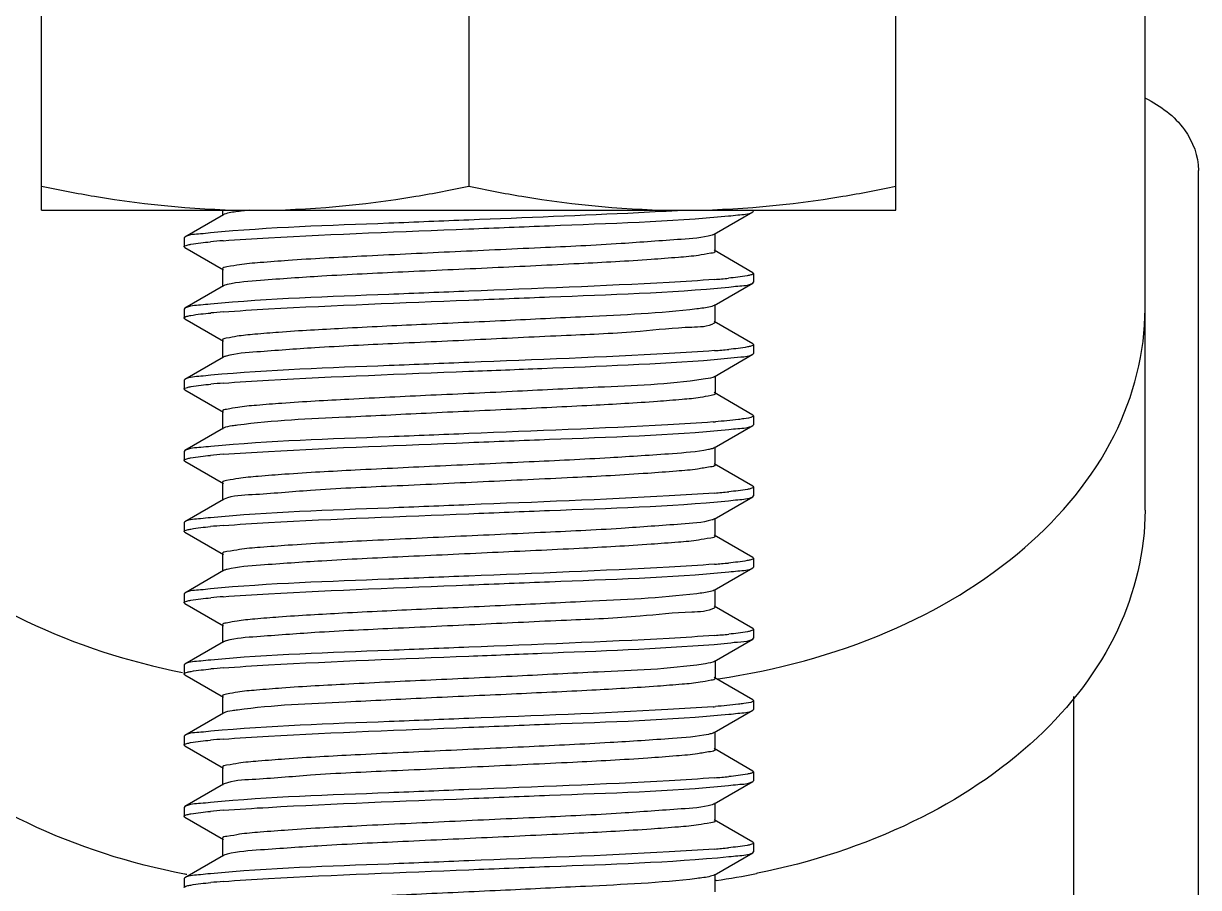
# Model space of a CAD drawing. Extents: x 27938 to 1507990, y 110129 to 923079.
# Drawn here: x 643830.1 to 644123.8, y 368834.8 to 369050.8 of the extents above; entities that cross this region are included whole.
import ezdxf

# ---------------------------------------------------------------- set-up
doc = ezdxf.new("R2010")
doc.units = 0
doc.header["$LTSCALE"] = 1000
doc.header["$MEASUREMENT"] = 0

msp = doc.modelspace()

# ---------------------------------------------------------------- linework, layer by layer
at = {"linetype": 'Continuous'}
for p, q in [((643834.63, 369004.08), (643834.63, 369537.93)), ((644048.17, 369004.08), (644048.17, 369537.93)), ((643941.4, 369531.92), (643941.4, 369010.09)), ((644110.45, 368979.45), (644110.45, 369322.38)), ((644123.8, 366000.39), (644123.8, 369014.05)), ((643834.63, 369004.08), (644048.17, 369004.08)), ((643879.85, 369004.08), (643879.85, 369002.75)), ((644002.75, 368998.07), (644012.41, 369003.67)), ((644012.41, 369003.67), (644012.58, 369003.86)), ((643880.05, 369002.97), (643870.39, 368997.38)), ((643880.27, 369003.08), (643880.05, 369002.97)), ((644002.95, 368993.85), (644002.95, 368998.3)), ((643870.39, 368997.38), (643870.22, 368997.19)), ((643870.22, 368997.19), (643870.22, 368994.96)), ((643870.39, 368994.77), (643870.22, 368994.96)), ((643870.39, 368994.77), (643880.05, 368989.18)), ((644012.41, 368988.48), (644002.75, 368994.08)), ((643879.85, 368989.4), (643879.85, 368984.95)), ((644002.75, 368980.28), (644012.41, 368985.87)), ((644012.41, 368988.48), (644012.58, 368988.29)), ((644012.41, 368985.87), (644012.58, 368986.07)), ((644012.58, 368988.29), (644012.58, 368986.07)), ((643880.05, 368985.18), (643870.39, 368979.59)), ((644002.75, 368980.28), (644002.48, 368980.16)), ((644002.95, 368976.06), (644002.95, 368980.5)), ((643870.39, 368979.59), (643870.22, 368979.39)), ((643870.22, 368979.39), (643870.22, 368977.17)), ((643870.39, 368976.97), (643870.22, 368977.17)), ((644110.45, 368929.12), (644110.45, 368979.45)), ((643870.39, 368976.97), (643880.05, 368971.38)), ((644012.41, 368970.69), (644002.75, 368976.28)), ((643879.85, 368971.61), (643879.85, 368967.16)), ((644012.41, 368970.69), (644012.58, 368970.49)), ((644012.41, 368968.08), (644012.58, 368968.27)), ((644012.58, 368970.49), (644012.58, 368968.27)), ((643880.05, 368967.38), (643870.39, 368961.79)), ((644002.75, 368962.48), (644012.41, 368968.08)), ((644002.95, 368962.71), (644002.95, 368958.26)), ((643870.39, 368961.79), (643870.22, 368961.6)), ((643870.22, 368961.6), (643870.22, 368959.37)), ((643870.39, 368959.18), (643870.22, 368959.37)), ((643870.39, 368959.18), (643880.05, 368953.59)), ((644012.41, 368952.89), (644002.75, 368958.49)), ((643879.85, 368953.81), (643879.85, 368949.36)), ((644012.41, 368952.89), (644012.58, 368952.7)), ((644012.58, 368952.7), (644012.58, 368950.48)), ((643880.05, 368949.59), (643870.39, 368944)), ((644002.75, 368944.69), (644012.41, 368950.28)), ((644012.41, 368950.28), (644012.58, 368950.48)), ((644002.95, 368940.47), (644002.95, 368944.91)), ((643870.39, 368944), (643870.22, 368943.8)), ((643870.22, 368943.8), (643870.22, 368941.58)), ((643870.39, 368941.38), (643870.22, 368941.58)), ((643870.39, 368941.38), (643880.05, 368935.79)), ((644012.41, 368935.1), (644002.75, 368940.69)), ((643879.85, 368936.02), (643879.85, 368931.57)), ((644012.41, 368935.1), (644012.58, 368934.9)), ((644012.58, 368934.9), (644012.58, 368932.68)), ((643880.05, 368931.79), (643870.39, 368926.2)), ((643880.27, 368931.9), (643880.05, 368931.79)), ((644002.75, 368926.89), (644012.41, 368932.49)), ((644012.41, 368932.49), (644012.58, 368932.68)), ((644002.95, 368922.67), (644002.95, 368927.12)), ((643870.39, 368926.2), (643870.22, 368926.01)), ((643870.22, 368926.01), (643870.22, 368923.78)), ((643870.39, 368923.59), (643870.22, 368923.78)), ((643870.39, 368923.59), (643880.05, 368918)), ((644012.41, 368917.3), (644002.75, 368922.9)), ((643879.85, 368918.22), (643879.85, 368913.77)), ((644012.41, 368917.3), (644012.58, 368917.11)), ((644012.58, 368917.11), (644012.58, 368914.89)), ((643880.05, 368914), (643870.39, 368908.41)), ((644002.75, 368909.1), (644012.41, 368914.69)), ((644012.41, 368914.69), (644012.58, 368914.89)), ((643870.39, 368908.41), (643870.22, 368908.21)), ((643870.22, 368908.21), (643870.22, 368905.99)), ((644002.75, 368909.1), (644002.48, 368908.98)), ((644002.95, 368904.88), (644002.95, 368909.32)), ((643870.39, 368905.79), (643870.22, 368905.99)), ((643870.39, 368905.79), (643880.05, 368900.2)), ((644012.41, 368899.51), (644002.75, 368905.1)), ((643879.85, 368900.43), (643879.85, 368895.98)), ((644012.41, 368899.51), (644012.58, 368899.31)), ((644012.58, 368899.31), (644012.58, 368897.09)), ((643880.05, 368896.2), (643870.39, 368890.61)), ((644002.75, 368891.3), (644012.41, 368896.9)), ((644012.41, 368896.9), (644012.58, 368897.09)), ((643870.39, 368890.61), (643870.22, 368890.42)), ((643870.22, 368890.42), (643870.22, 368888.19)), ((644002.95, 368891.53), (644002.95, 368887.08)), ((643870.39, 368888), (643870.22, 368888.19)), ((643870.39, 368888), (643880.05, 368882.41)), ((644012.41, 368881.71), (644002.75, 368887.31)), ((644003.52, 368886.96), (644003.75, 368886.99)), ((643879.85, 368882.63), (643879.85, 368878.18)), ((644012.41, 368881.71), (644012.58, 368881.52)), ((644012.58, 368881.52), (644012.58, 368879.3)), ((644092.66, 366583.55), (644092.66, 368882.52)), ((643880.05, 368878.41), (643870.39, 368872.82)), ((644002.75, 368873.51), (644012.41, 368879.1)), ((644012.41, 368879.1), (644012.58, 368879.3)), ((643870.39, 368872.82), (643870.22, 368872.62)), ((643870.22, 368872.62), (643870.22, 368870.4)), ((644002.95, 368869.29), (644002.95, 368873.73)), ((643870.39, 368870.2), (643870.22, 368870.4)), ((643870.39, 368870.2), (643880.05, 368864.61)), ((644012.41, 368863.92), (644002.75, 368869.51)), ((643879.85, 368864.84), (643879.85, 368860.39)), ((644012.41, 368863.92), (644012.58, 368863.72)), ((644012.58, 368863.72), (644012.58, 368861.5)), ((643880.05, 368860.61), (643870.39, 368855.02)), ((643880.27, 368860.72), (643880.05, 368860.61)), ((644002.75, 368855.71), (644012.41, 368861.31)), ((644012.41, 368861.31), (644012.58, 368861.5)), ((643870.39, 368855.02), (643870.22, 368854.83)), ((643870.22, 368854.83), (643870.22, 368852.6)), ((644002.95, 368851.49), (644002.95, 368855.94)), ((643870.39, 368852.41), (643870.22, 368852.6)), ((643870.39, 368852.41), (643880.05, 368846.82)), ((644012.41, 368846.12), (644002.75, 368851.72)), ((643879.85, 368847.04), (643879.85, 368842.59)), ((644012.41, 368846.12), (644012.58, 368845.93)), ((644012.58, 368845.93), (644012.58, 368843.71)), ((643880.05, 368842.82), (643870.39, 368837.23)), ((644002.75, 368837.92), (644012.41, 368843.51)), ((644012.41, 368843.51), (644012.58, 368843.71)), ((643870.39, 368837.23), (643870.22, 368837.03)), ((643870.22, 368837.03), (643870.22, 368834.81)), ((643870.49, 368838.11), (643870.36, 368838.13)), ((643870.72, 368838.06), (643870.49, 368838.11)), ((643870.92, 368838.03), (643870.72, 368838.06)), ((644002.75, 368837.92), (644002.48, 368837.8)), ((644002.95, 368833.7), (644002.95, 368838.14)), ((644003.24, 368836.59), (644003.01, 368836.55)), ((644013.54, 368838.35), (644013.34, 368838.31))]:
    msp.add_line(p, q, dxfattribs=at)
for centre, radius, start, end in [((643898.89, 368882.08), 122.63, 95.7768, 96.3311), ((643895.56, 368796.43), 200.64, 94.4561, 95.3622), ((643987.91, 369178.79), 192.58, 274.4467, 275.4882), ((643895.74, 368776.57), 202.71, 94.457, 95.331), ((643988.02, 369159.76), 191.34, 274.444, 275.509), ((643882.52, 368961.09), 6.79, 105.0931, 106.1411), ((643895.83, 368757.63), 203.86, 94.4581, 95.3147), ((643981.46, 369222.53), 272.18, 274.4234, 274.5497), ((643895.59, 368742.71), 200.98, 94.457, 95.3557), ((643988, 369124.41), 191.58, 274.4414, 275.5078), ((643895.56, 368725.25), 200.64, 94.4561, 95.3622), ((643987.91, 369107.61), 192.58, 274.4467, 275.4882), ((643895.74, 368705.39), 202.71, 94.457, 95.331), ((643988.02, 369088.58), 191.34, 274.444, 275.509), ((643882.52, 368889.91), 6.79, 105.0931, 106.1411), ((643895.83, 368686.45), 203.86, 94.4581, 95.3147), ((643981.46, 369151.35), 272.18, 274.4234, 274.5497), ((643895.59, 368671.53), 200.98, 94.457, 95.3557), ((643988, 369053.23), 191.58, 274.4414, 275.5078), ((643895.56, 368654.07), 200.64, 94.4561, 95.3622), ((643987.91, 369036.43), 192.58, 274.4467, 275.4882), ((643895.74, 368634.21), 202.71, 94.457, 95.331), ((643977.84, 369015.8), 181.01, 278.0661, 281.3111)]:
    msp.add_arc(centre, radius, start, end, dxfattribs=at)
for points, knots in [([(644110.54, 369032.08), (644114.28, 369030.22), (644120.82, 369025.46), (644123.8, 369017.63), (644123.8, 369014.05)], [0, 0, 0, 0, 0.538137, 1, 1, 1, 1]), ([(643834.63, 369010.09), (643839.03, 369009.17), (643856.63, 369005.8), (643874.59, 369004.08), (643888.02, 369004.08)], [0, 0, 0, 0, 0.250789, 1, 1, 1, 1]), ([(643888.02, 369004.08), (643901.44, 369004.08), (643919.4, 369005.8), (643937, 369009.17), (643941.4, 369010.09)], [0, 0, 0, 0, 0.749211, 1, 1, 1, 1]), ([(643941.4, 369010.09), (643945.8, 369009.17), (643963.4, 369005.8), (643981.36, 369004.08), (643994.79, 369004.08)], [0, 0, 0, 0, 0.250789, 1, 1, 1, 1]), ([(643994.79, 369004.08), (644008.21, 369004.08), (644026.17, 369005.8), (644043.77, 369009.17), (644048.17, 369010.09)], [0, 0, 0, 0, 0.749211, 1, 1, 1, 1]), ([(643885.37, 369003.96), (643884.77, 369003.89), (643883.06, 369003.66), (643881.31, 369003.49), (643880.27, 369003.08)], [0, 0, 0, 0, 0.350941, 1, 1, 1, 1]), ([(643994.93, 369004.05), (643991.23, 369003.82), (643973.39, 369002.88), (643955.54, 369002.2), (643941.4, 369001.64)], [0, 0, 0, 0, 0.207728, 1, 1, 1, 1]), ([(644006.33, 369002.66), (644007.11, 369002.74), (644009.11, 369003.03), (644011.31, 369003.02), (644012.41, 369003.67)], [0, 0, 0, 0, 0.378132, 1, 1, 1, 1]), ([(643941.4, 369001.64), (643934.75, 369001.37), (643913.22, 369000.45), (643891.66, 368999.82), (643876.83, 368998.42)], [0, 0, 0, 0, 0.308852, 1, 1, 1, 1]), ([(643941.4, 368999.41), (643948.12, 368999.68), (643969.77, 369000.61), (643991.46, 369001.22), (644006.33, 369002.66)], [0, 0, 0, 0, 0.310323, 1, 1, 1, 1]), ([(643876.83, 368998.42), (643876.01, 368998.34), (643873.88, 368998.04), (643871.56, 368998.06), (643870.39, 368997.38)], [0, 0, 0, 0, 0.37931, 1, 1, 1, 1]), ([(644002.2, 368997.86), (643999.72, 368997.12), (643992.05, 368996.67), (643977.8, 368995.53), (643958.46, 368994.65), (643936.8, 368993.64), (643915.82, 368992.65), (643899.91, 368991.82), (643889.94, 368991.04), (643884.51, 368990.62), (643881.95, 368990.04), (643879.86, 368989.8), (643879.85, 368989.4)], [0, 0, 0, 0, 0.063162, 0.185571, 0.350627, 0.535705, 0.715395, 0.865028, 0.921933, 0.964141, 0.990304, 1, 1, 1, 1]), ([(643879.97, 368996.46), (643883.75, 368996.76), (643904.21, 368998), (643924.7, 368998.75), (643941.4, 368999.41)], [0, 0, 0, 0, 0.18453, 1, 1, 1, 1]), ([(644002.75, 368998.07), (644002.68, 368998.03), (644002.5, 368997.95), (644002.31, 368997.89), (644002.2, 368997.86)], [0, 0, 0, 0, 0.429478, 1, 1, 1, 1]), ([(643870.22, 368994.96), (643870.22, 368995.06), (643870.55, 368995.27), (643870.82, 368995.33), (643871.03, 368995.39)], [0, 0, 0, 0, 0.315061, 1, 1, 1, 1]), ([(643871.03, 368995.39), (643871.33, 368995.47), (643873.25, 368995.85), (643875.19, 368996.04), (643876.81, 368996.19)], [0, 0, 0, 0, 0.163145, 1, 1, 1, 1]), ([(644002.95, 368993.85), (644002.95, 368993.46), (644000.91, 368993.22), (643998.41, 368992.65), (643993.1, 368992.23), (643983.35, 368991.46), (643967.76, 368990.64), (643947.1, 368989.66), (643925.63, 368988.67), (643906.27, 368987.76), (643891.67, 368986.71), (643883.73, 368986.15), (643881.01, 368985.5)], [0, 0, 0, 0, 0.00951, 0.035123, 0.076469, 0.132247, 0.279239, 0.456494, 0.640275, 0.805971, 0.931424, 1, 1, 1, 1]), ([(644002.84, 368986.79), (643999.07, 368986.49), (643978.6, 368985.25), (643958.11, 368984.51), (643941.4, 368983.84)], [0, 0, 0, 0, 0.184455, 1, 1, 1, 1]), ([(644011.9, 368987.9), (644011.61, 368987.81), (644009.77, 368987.43), (644007.9, 368987.25), (644006.33, 368987.09)], [0, 0, 0, 0, 0.159397, 1, 1, 1, 1]), ([(644006.39, 368984.88), (644007.15, 368984.95), (644009.14, 368985.23), (644011.32, 368985.23), (644012.41, 368985.87)], [0, 0, 0, 0, 0.377931, 1, 1, 1, 1]), ([(644012.58, 368988.29), (644012.58, 368988.2), (644012.31, 368988.01), (644012.07, 368987.95), (644011.9, 368987.9)], [0, 0, 0, 0, 0.322005, 1, 1, 1, 1]), ([(643941.4, 368983.84), (643934.75, 368983.58), (643913.21, 368982.66), (643891.64, 368982.02), (643876.81, 368980.62)], [0, 0, 0, 0, 0.308927, 1, 1, 1, 1]), ([(643881.01, 368985.5), (643880.81, 368985.46), (643880.49, 368985.37), (643880.17, 368985.25), (643880.05, 368985.18)], [0, 0, 0, 0, 0.59312, 1, 1, 1, 1]), ([(643941.4, 368981.62), (643948.13, 368981.88), (643969.8, 368982.81), (643991.5, 368983.42), (644006.39, 368984.88)], [0, 0, 0, 0, 0.310595, 1, 1, 1, 1]), ([(643876.81, 368980.62), (643875.99, 368980.54), (643873.87, 368980.24), (643871.56, 368980.26), (643870.39, 368979.59)], [0, 0, 0, 0, 0.379296, 1, 1, 1, 1]), ([(643879.98, 368978.67), (643883.76, 368978.97), (643904.22, 368980.2), (643924.7, 368980.95), (643941.4, 368981.62)], [0, 0, 0, 0, 0.184554, 1, 1, 1, 1]), ([(644002.48, 368980.16), (644002.28, 368980.08), (644000.93, 368979.72), (643999.54, 368979.55), (643998.38, 368979.41)], [0, 0, 0, 0, 0.158312, 1, 1, 1, 1]), ([(643772.35, 368979.45), (643772.35, 368969.15), (643777.64, 368947.41), (643799.17, 368920), (643831.06, 368899.3), (643856.4, 368891.23), (643869.86, 368888.56)], [0, 0, 0, 0, 0.215425, 0.450209, 0.712909, 1, 1, 1, 1]), ([(643870.22, 368977.17), (643870.22, 368977.26), (643870.52, 368977.46), (643870.77, 368977.52), (643870.96, 368977.58)], [0, 0, 0, 0, 0.317967, 1, 1, 1, 1]), ([(643870.96, 368977.58), (643871.26, 368977.66), (643873.23, 368978.06), (643875.23, 368978.25), (643876.9, 368978.4)], [0, 0, 0, 0, 0.159617, 1, 1, 1, 1]), ([(643998.38, 368979.41), (643989.17, 368978.29), (643973.2, 368977.61), (643950.26, 368976.44), (643929.99, 368975.54), (643911.12, 368974.62), (643897.12, 368973.84), (643888.48, 368973.13), (643883.84, 368972.71), (643881.62, 368972.22), (643879.85, 368971.95), (643879.85, 368971.61)], [0, 0, 0, 0, 0.234088, 0.402448, 0.579889, 0.745639, 0.880314, 0.930897, 0.968237, 0.991317, 1, 1, 1, 1]), ([(644003.75, 368886.99), (644018.24, 368889.09), (644045.69, 368896.44), (644080.61, 368917.11), (644104.5, 368945.52), (644110.45, 368968.58), (644110.45, 368979.45)], [0, 0, 0, 0, 0.287799, 0.551701, 0.78635, 1, 1, 1, 1]), ([(644002.76, 368975.84), (644001.12, 368974.86), (643994.53, 368974.91), (643982.52, 368973.42), (643964.76, 368972.76), (643944.17, 368971.71), (643923.18, 368970.76), (643904.52, 368969.88), (643890.69, 368968.81), (643883.24, 368968.31), (643880.76, 368967.64)], [0, 0, 0, 0, 0.046973, 0.152409, 0.303029, 0.479455, 0.658932, 0.818305, 0.937036, 1, 1, 1, 1]), ([(644002.95, 368976.06), (644002.95, 368976.02), (644002.9, 368975.92), (644002.81, 368975.87), (644002.76, 368975.84)], [0, 0, 0, 0, 0.402304, 1, 1, 1, 1]), ([(644002.84, 368969), (643999.07, 368968.7), (643978.6, 368967.46), (643958.11, 368966.71), (643941.4, 368966.05)], [0, 0, 0, 0, 0.184436, 1, 1, 1, 1]), ([(644011.94, 368970.11), (644011.66, 368970.03), (644009.82, 368969.64), (644007.96, 368969.46), (644006.39, 368969.3)], [0, 0, 0, 0, 0.157623, 1, 1, 1, 1]), ([(644012.58, 368970.49), (644012.58, 368970.41), (644012.33, 368970.23), (644012.1, 368970.16), (644011.94, 368970.11)], [0, 0, 0, 0, 0.324871, 1, 1, 1, 1]), ([(643941.4, 368966.05), (643934.76, 368965.78), (643913.26, 368964.87), (643891.72, 368964.23), (643876.9, 368962.83)], [0, 0, 0, 0, 0.308576, 1, 1, 1, 1]), ([(643880.64, 368967.61), (643880.52, 368967.58), (643880.32, 368967.51), (643880.13, 368967.43), (643880.05, 368967.38)], [0, 0, 0, 0, 0.572041, 1, 1, 1, 1]), ([(643941.4, 368963.82), (643947.49, 368964.06), (643967.95, 368964.91), (643988.42, 368965.64), (644002.75, 368966.76)], [0, 0, 0, 0, 0.297863, 1, 1, 1, 1]), ([(644002.75, 368966.76), (644004.97, 368966.94), (644008.12, 368967.38), (644011.52, 368967.56), (644012.41, 368968.08)], [0, 0, 0, 0, 0.683734, 1, 1, 1, 1]), ([(643876.9, 368962.83), (643876.07, 368962.76), (643873.92, 368962.45), (643871.57, 368962.48), (643870.39, 368961.79)], [0, 0, 0, 0, 0.37952, 1, 1, 1, 1]), ([(643879.99, 368960.87), (643883.76, 368961.17), (643904.22, 368962.41), (643924.7, 368963.16), (643941.4, 368963.82)], [0, 0, 0, 0, 0.184575, 1, 1, 1, 1]), ([(644002.75, 368962.48), (644002.63, 368962.41), (644001.74, 368962.08), (644000.8, 368961.95), (644000.01, 368961.83)], [0, 0, 0, 0, 0.147905, 1, 1, 1, 1]), ([(643870.22, 368959.37), (643870.22, 368959.47), (643870.56, 368959.68), (643870.83, 368959.75), (643871.05, 368959.8)], [0, 0, 0, 0, 0.313847, 1, 1, 1, 1]), ([(643871.05, 368959.8), (643871.36, 368959.89), (643873.31, 368960.27), (643875.29, 368960.46), (643876.95, 368960.61)], [0, 0, 0, 0, 0.163234, 1, 1, 1, 1]), ([(644000.01, 368961.83), (643991.32, 368960.52), (643975.76, 368960), (643953.06, 368958.76), (643932.27, 368957.86), (643912.67, 368956.9), (643898.04, 368956.11), (643888.96, 368955.37), (643884.05, 368954.96), (643881.73, 368954.43), (643879.85, 368954.17), (643879.85, 368953.81)], [0, 0, 0, 0, 0.218787, 0.386207, 0.566108, 0.736243, 0.875583, 0.928118, 0.966979, 0.991, 1, 1, 1, 1]), ([(644002.95, 368958.26), (644002.95, 368957.91), (644001.13, 368957.65), (643998.86, 368957.13), (643994.08, 368956.72), (643985.22, 368956), (643970.91, 368955.21), (643951.67, 368954.27), (643931.14, 368953.37), (643908.3, 368952.17), (643892.53, 368951.56), (643883.56, 368950.35)], [0, 0, 0, 0, 0.00884, 0.032379, 0.070466, 0.122006, 0.258971, 0.426878, 0.605536, 0.773444, 1, 1, 1, 1]), ([(644002.45, 368951.17), (643998.68, 368950.88), (643978.34, 368949.66), (643957.97, 368948.91), (643941.4, 368948.25)], [0, 0, 0, 0, 0.18595, 1, 1, 1, 1]), ([(644010.16, 368951.96), (644009.71, 368951.89), (644007.35, 368951.57), (644004.97, 368951.37), (644003.05, 368951.22)], [0, 0, 0, 0, 0.190828, 1, 1, 1, 1]), ([(644012.58, 368952.7), (644012.58, 368952.62), (644011.76, 368952.03), (644010.93, 368952.08), (644010.16, 368951.96)], [0, 0, 0, 0, 0.093121, 1, 1, 1, 1]), ([(643941.4, 368948.25), (643934.77, 368947.99), (643913.29, 368947.07), (643891.76, 368946.43), (643876.95, 368945.04)], [0, 0, 0, 0, 0.308379, 1, 1, 1, 1]), ([(643883.56, 368950.35), (643883.14, 368950.29), (643881.96, 368950.1), (643880.71, 368949.97), (643880.05, 368949.59)], [0, 0, 0, 0, 0.360643, 1, 1, 1, 1]), ([(643941.4, 368946.03), (643948.13, 368946.29), (643969.8, 368947.22), (643991.5, 368947.83), (644006.38, 368949.28)], [0, 0, 0, 0, 0.310578, 1, 1, 1, 1]), ([(644006.38, 368949.28), (644007.15, 368949.36), (644009.14, 368949.64), (644011.31, 368949.64), (644012.41, 368950.28)], [0, 0, 0, 0, 0.377935, 1, 1, 1, 1]), ([(643876.95, 368945.04), (643876.11, 368944.97), (643873.95, 368944.66), (643871.58, 368944.69), (643870.39, 368944)], [0, 0, 0, 0, 0.379704, 1, 1, 1, 1]), ([(643879.97, 368943.08), (643883.75, 368943.37), (643904.21, 368944.61), (643924.7, 368945.36), (643941.4, 368946.03)], [0, 0, 0, 0, 0.184524, 1, 1, 1, 1]), ([(643870.22, 368941.58), (643870.22, 368941.67), (643870.51, 368941.86), (643870.76, 368941.93), (643870.94, 368941.98)], [0, 0, 0, 0, 0.318631, 1, 1, 1, 1]), ([(643870.94, 368941.98), (643871.24, 368942.07), (643873.19, 368942.46), (643875.17, 368942.65), (643876.83, 368942.81)], [0, 0, 0, 0, 0.159226, 1, 1, 1, 1]), ([(644001.29, 368944.26), (643998.34, 368943.67), (643990.11, 368943.05), (643975.18, 368942.05), (643955.81, 368941.13), (643934.56, 368940.16), (643914.25, 368939.19), (643898.97, 368938.38), (643889.45, 368937.62), (643884.28, 368937.2), (643881.84, 368936.65), (643879.85, 368936.4), (643879.85, 368936.02)], [0, 0, 0, 0, 0.074051, 0.202548, 0.368862, 0.551322, 0.726125, 0.870472, 0.925123, 0.96561, 0.990669, 1, 1, 1, 1]), ([(644002.75, 368944.69), (644002.58, 368944.59), (644002.09, 368944.43), (644001.6, 368944.32), (644001.29, 368944.26)], [0, 0, 0, 0, 0.388593, 1, 1, 1, 1]), ([(644002.95, 368940.47), (644002.95, 368940.06), (644000.79, 368939.83), (643998.17, 368939.23), (643992.6, 368938.81), (643982.39, 368938.01), (643966.15, 368937.17), (643944.82, 368936.18), (643922.97, 368935.13), (643903.64, 368934.32), (643889.85, 368933.01), (643882.45, 368932.76), (643880.27, 368931.9)], [0, 0, 0, 0, 0.009911, 0.036684, 0.079861, 0.138026, 0.290611, 0.473012, 0.659513, 0.823824, 0.942824, 1, 1, 1, 1]), ([(644002.83, 368933.41), (643999.06, 368933.11), (643978.6, 368931.87), (643958.11, 368931.12), (643941.4, 368930.46)], [0, 0, 0, 0, 0.184477, 1, 1, 1, 1]), ([(644011.91, 368934.52), (644011.62, 368934.43), (644009.8, 368934.05), (644007.94, 368933.87), (644006.38, 368933.71)], [0, 0, 0, 0, 0.159145, 1, 1, 1, 1]), ([(644012.58, 368934.9), (644012.58, 368934.82), (644012.31, 368934.63), (644012.08, 368934.57), (644011.91, 368934.52)], [0, 0, 0, 0, 0.322656, 1, 1, 1, 1]), ([(643941.4, 368930.46), (643934.75, 368930.19), (643913.22, 368929.27), (643891.66, 368928.64), (643876.83, 368927.24)], [0, 0, 0, 0, 0.308852, 1, 1, 1, 1]), ([(643941.4, 368928.23), (643948.12, 368928.5), (643969.77, 368929.43), (643991.46, 368930.04), (644006.33, 368931.48)], [0, 0, 0, 0, 0.310323, 1, 1, 1, 1]), ([(644006.33, 368931.48), (644007.11, 368931.56), (644009.11, 368931.85), (644011.31, 368931.84), (644012.41, 368932.49)], [0, 0, 0, 0, 0.378132, 1, 1, 1, 1]), ([(643870.36, 368838.13), (643856.84, 368840.77), (643831.39, 368848.81), (643799.33, 368869.51), (643777.68, 368896.97), (643772.35, 368918.79), (643772.35, 368929.12)], [0, 0, 0, 0, 0.287138, 0.549903, 0.784677, 1, 1, 1, 1]), ([(643876.83, 368927.24), (643876.01, 368927.16), (643873.88, 368926.86), (643871.56, 368926.88), (643870.39, 368926.2)], [0, 0, 0, 0, 0.37931, 1, 1, 1, 1]), ([(643879.97, 368925.28), (643883.75, 368925.58), (643904.21, 368926.82), (643924.7, 368927.57), (643941.4, 368928.23)], [0, 0, 0, 0, 0.18453, 1, 1, 1, 1]), ([(644110.45, 368929.12), (644110.45, 368918.86), (644105.2, 368897.2), (644083.82, 368869.86), (644052.12, 368849.17), (644026.93, 368841.05), (644013.54, 368838.35)], [0, 0, 0, 0, 0.215545, 0.450344, 0.712967, 1, 1, 1, 1]), ([(643870.22, 368923.78), (643870.22, 368923.88), (643870.55, 368924.09), (643870.82, 368924.15), (643871.03, 368924.21)], [0, 0, 0, 0, 0.315061, 1, 1, 1, 1]), ([(643871.03, 368924.21), (643871.33, 368924.29), (643873.25, 368924.67), (643875.19, 368924.86), (643876.81, 368925.01)], [0, 0, 0, 0, 0.163145, 1, 1, 1, 1]), ([(644002.2, 368926.68), (643999.72, 368925.94), (643992.05, 368925.49), (643977.8, 368924.35), (643958.46, 368923.47), (643936.8, 368922.46), (643915.82, 368921.47), (643899.91, 368920.64), (643889.94, 368919.86), (643884.51, 368919.44), (643881.95, 368918.86), (643879.86, 368918.62), (643879.85, 368918.22)], [0, 0, 0, 0, 0.063162, 0.185571, 0.350627, 0.535705, 0.715395, 0.865028, 0.921933, 0.964141, 0.990304, 1, 1, 1, 1]), ([(644002.75, 368926.89), (644002.68, 368926.85), (644002.5, 368926.77), (644002.31, 368926.71), (644002.2, 368926.68)], [0, 0, 0, 0, 0.429478, 1, 1, 1, 1]), ([(644002.95, 368922.67), (644002.95, 368922.28), (644000.91, 368922.04), (643998.41, 368921.47), (643993.1, 368921.05), (643983.35, 368920.28), (643967.76, 368919.46), (643947.1, 368918.48), (643925.63, 368917.49), (643906.27, 368916.58), (643891.67, 368915.53), (643883.73, 368914.97), (643881.01, 368914.32)], [0, 0, 0, 0, 0.00951, 0.035123, 0.076469, 0.132247, 0.279239, 0.456494, 0.640275, 0.805971, 0.931424, 1, 1, 1, 1]), ([(644002.84, 368915.61), (643999.07, 368915.31), (643978.6, 368914.08), (643958.11, 368913.33), (643941.4, 368912.66)], [0, 0, 0, 0, 0.184455, 1, 1, 1, 1]), ([(644011.9, 368916.72), (644011.61, 368916.63), (644009.77, 368916.25), (644007.9, 368916.07), (644006.33, 368915.91)], [0, 0, 0, 0, 0.159397, 1, 1, 1, 1]), ([(644012.58, 368917.11), (644012.58, 368917.02), (644012.31, 368916.83), (644012.07, 368916.77), (644011.9, 368916.72)], [0, 0, 0, 0, 0.322005, 1, 1, 1, 1]), ([(643941.4, 368912.66), (643934.75, 368912.4), (643913.21, 368911.48), (643891.64, 368910.84), (643876.81, 368909.44)], [0, 0, 0, 0, 0.308927, 1, 1, 1, 1]), ([(643881.01, 368914.32), (643880.81, 368914.28), (643880.49, 368914.19), (643880.17, 368914.07), (643880.05, 368914)], [0, 0, 0, 0, 0.59312, 1, 1, 1, 1]), ([(643941.4, 368910.44), (643948.13, 368910.7), (643969.8, 368911.63), (643991.5, 368912.24), (644006.39, 368913.7)], [0, 0, 0, 0, 0.310595, 1, 1, 1, 1]), ([(644006.39, 368913.7), (644007.15, 368913.77), (644009.14, 368914.05), (644011.32, 368914.05), (644012.41, 368914.69)], [0, 0, 0, 0, 0.377931, 1, 1, 1, 1]), ([(643879.98, 368907.49), (643883.76, 368907.79), (643904.22, 368909.02), (643924.7, 368909.77), (643941.4, 368910.44)], [0, 0, 0, 0, 0.184554, 1, 1, 1, 1]), ([(643876.81, 368909.44), (643875.99, 368909.36), (643873.87, 368909.06), (643871.56, 368909.08), (643870.39, 368908.41)], [0, 0, 0, 0, 0.379296, 1, 1, 1, 1]), ([(643870.96, 368906.4), (643871.26, 368906.48), (643873.23, 368906.88), (643875.23, 368907.07), (643876.9, 368907.22)], [0, 0, 0, 0, 0.159617, 1, 1, 1, 1]), ([(643998.38, 368908.23), (643989.17, 368907.11), (643973.2, 368906.43), (643950.26, 368905.26), (643929.99, 368904.36), (643911.12, 368903.44), (643897.12, 368902.66), (643888.48, 368901.95), (643883.84, 368901.53), (643881.62, 368901.04), (643879.85, 368900.77), (643879.85, 368900.43)], [0, 0, 0, 0, 0.234088, 0.402448, 0.579889, 0.745639, 0.880314, 0.930897, 0.968237, 0.991317, 1, 1, 1, 1]), ([(644002.48, 368908.98), (644002.28, 368908.9), (644000.93, 368908.54), (643999.54, 368908.37), (643998.38, 368908.23)], [0, 0, 0, 0, 0.158312, 1, 1, 1, 1]), ([(643870.22, 368905.99), (643870.22, 368906.08), (643870.52, 368906.28), (643870.77, 368906.34), (643870.96, 368906.4)], [0, 0, 0, 0, 0.317967, 1, 1, 1, 1]), ([(644002.76, 368904.66), (644001.12, 368903.68), (643994.53, 368903.73), (643982.52, 368902.24), (643964.76, 368901.58), (643944.17, 368900.53), (643923.18, 368899.58), (643904.52, 368898.7), (643890.69, 368897.63), (643883.24, 368897.13), (643880.76, 368896.46)], [0, 0, 0, 0, 0.046973, 0.152409, 0.303029, 0.479455, 0.658932, 0.818305, 0.937036, 1, 1, 1, 1]), ([(644002.95, 368904.88), (644002.95, 368904.84), (644002.9, 368904.74), (644002.81, 368904.69), (644002.76, 368904.66)], [0, 0, 0, 0, 0.402304, 1, 1, 1, 1]), ([(644002.84, 368897.82), (643999.07, 368897.52), (643978.6, 368896.28), (643958.11, 368895.53), (643941.4, 368894.87)], [0, 0, 0, 0, 0.184436, 1, 1, 1, 1]), ([(644011.94, 368898.93), (644011.66, 368898.85), (644009.82, 368898.46), (644007.96, 368898.28), (644006.39, 368898.12)], [0, 0, 0, 0, 0.157623, 1, 1, 1, 1]), ([(644012.58, 368899.31), (644012.58, 368899.23), (644012.33, 368899.05), (644012.1, 368898.98), (644011.94, 368898.93)], [0, 0, 0, 0, 0.324871, 1, 1, 1, 1]), ([(643941.4, 368894.87), (643934.76, 368894.6), (643913.26, 368893.69), (643891.72, 368893.05), (643876.9, 368891.65)], [0, 0, 0, 0, 0.308576, 1, 1, 1, 1]), ([(643880.64, 368896.43), (643880.52, 368896.4), (643880.32, 368896.33), (643880.13, 368896.25), (643880.05, 368896.2)], [0, 0, 0, 0, 0.572041, 1, 1, 1, 1]), ([(643941.4, 368892.64), (643947.49, 368892.88), (643967.95, 368893.73), (643988.42, 368894.46), (644002.75, 368895.58)], [0, 0, 0, 0, 0.297863, 1, 1, 1, 1]), ([(644002.75, 368895.58), (644004.97, 368895.76), (644008.12, 368896.2), (644011.52, 368896.38), (644012.41, 368896.9)], [0, 0, 0, 0, 0.683734, 1, 1, 1, 1]), ([(643879.99, 368889.69), (643883.76, 368889.99), (643904.22, 368891.23), (643924.7, 368891.98), (643941.4, 368892.64)], [0, 0, 0, 0, 0.184575, 1, 1, 1, 1]), ([(643876.9, 368891.65), (643876.07, 368891.58), (643873.92, 368891.27), (643871.57, 368891.3), (643870.39, 368890.61)], [0, 0, 0, 0, 0.37952, 1, 1, 1, 1]), ([(643871.05, 368888.62), (643871.36, 368888.71), (643873.31, 368889.09), (643875.29, 368889.28), (643876.95, 368889.43)], [0, 0, 0, 0, 0.163234, 1, 1, 1, 1]), ([(644000.01, 368890.65), (643991.32, 368889.34), (643975.76, 368888.82), (643953.06, 368887.58), (643932.27, 368886.68), (643912.67, 368885.72), (643898.04, 368884.93), (643888.96, 368884.19), (643884.05, 368883.78), (643881.73, 368883.25), (643879.85, 368882.99), (643879.85, 368882.63)], [0, 0, 0, 0, 0.218787, 0.386207, 0.566108, 0.736243, 0.875583, 0.928118, 0.966979, 0.991, 1, 1, 1, 1]), ([(644002.75, 368891.3), (644002.63, 368891.23), (644001.74, 368890.9), (644000.8, 368890.77), (644000.01, 368890.65)], [0, 0, 0, 0, 0.147905, 1, 1, 1, 1]), ([(643870.22, 368888.19), (643870.22, 368888.29), (643870.56, 368888.5), (643870.83, 368888.57), (643871.05, 368888.62)], [0, 0, 0, 0, 0.313847, 1, 1, 1, 1]), ([(644002.95, 368887.08), (644002.95, 368886.73), (644001.13, 368886.47), (643998.86, 368885.95), (643994.08, 368885.54), (643985.22, 368884.82), (643970.91, 368884.03), (643951.67, 368883.09), (643931.14, 368882.19), (643908.3, 368880.99), (643892.53, 368880.38), (643883.56, 368879.17)], [0, 0, 0, 0, 0.00884, 0.032379, 0.070466, 0.122006, 0.258971, 0.426878, 0.605536, 0.773444, 1, 1, 1, 1]), ([(644010.16, 368880.78), (644009.71, 368880.71), (644007.35, 368880.39), (644004.97, 368880.19), (644003.05, 368880.04)], [0, 0, 0, 0, 0.190828, 1, 1, 1, 1]), ([(644012.58, 368881.52), (644012.58, 368881.44), (644011.76, 368880.85), (644010.93, 368880.9), (644010.16, 368880.78)], [0, 0, 0, 0, 0.093121, 1, 1, 1, 1]), ([(643883.56, 368879.17), (643883.14, 368879.11), (643881.96, 368878.92), (643880.71, 368878.79), (643880.05, 368878.41)], [0, 0, 0, 0, 0.360643, 1, 1, 1, 1]), ([(644002.45, 368879.99), (643998.68, 368879.7), (643978.34, 368878.48), (643957.97, 368877.73), (643941.4, 368877.07)], [0, 0, 0, 0, 0.18595, 1, 1, 1, 1]), ([(643941.4, 368874.85), (643948.13, 368875.11), (643969.8, 368876.04), (643991.5, 368876.65), (644006.38, 368878.1)], [0, 0, 0, 0, 0.310578, 1, 1, 1, 1]), ([(644006.38, 368878.1), (644007.15, 368878.18), (644009.14, 368878.46), (644011.31, 368878.46), (644012.41, 368879.1)], [0, 0, 0, 0, 0.377935, 1, 1, 1, 1]), ([(643941.4, 368877.07), (643934.77, 368876.81), (643913.29, 368875.89), (643891.76, 368875.25), (643876.95, 368873.86)], [0, 0, 0, 0, 0.308379, 1, 1, 1, 1]), ([(643879.97, 368871.9), (643883.75, 368872.19), (643904.21, 368873.43), (643924.7, 368874.18), (643941.4, 368874.85)], [0, 0, 0, 0, 0.184524, 1, 1, 1, 1]), ([(643876.95, 368873.86), (643876.11, 368873.79), (643873.95, 368873.48), (643871.58, 368873.51), (643870.39, 368872.82)], [0, 0, 0, 0, 0.379704, 1, 1, 1, 1]), ([(643870.94, 368870.8), (643871.24, 368870.89), (643873.19, 368871.28), (643875.17, 368871.47), (643876.83, 368871.63)], [0, 0, 0, 0, 0.159226, 1, 1, 1, 1]), ([(644001.29, 368873.08), (643998.34, 368872.49), (643990.11, 368871.87), (643975.18, 368870.87), (643955.81, 368869.95), (643934.56, 368868.98), (643914.25, 368868.01), (643898.97, 368867.2), (643889.45, 368866.44), (643884.28, 368866.02), (643881.84, 368865.47), (643879.85, 368865.22), (643879.85, 368864.84)], [0, 0, 0, 0, 0.074051, 0.202548, 0.368862, 0.551322, 0.726125, 0.870472, 0.925123, 0.96561, 0.990669, 1, 1, 1, 1]), ([(644002.75, 368873.51), (644002.58, 368873.41), (644002.09, 368873.25), (644001.6, 368873.14), (644001.29, 368873.08)], [0, 0, 0, 0, 0.388593, 1, 1, 1, 1]), ([(643870.22, 368870.4), (643870.22, 368870.49), (643870.51, 368870.68), (643870.76, 368870.75), (643870.94, 368870.8)], [0, 0, 0, 0, 0.318631, 1, 1, 1, 1]), ([(644002.95, 368869.29), (644002.95, 368868.88), (644000.79, 368868.65), (643998.17, 368868.05), (643992.6, 368867.63), (643982.39, 368866.83), (643966.15, 368865.99), (643944.82, 368865), (643922.97, 368863.95), (643903.64, 368863.14), (643889.85, 368861.83), (643882.45, 368861.58), (643880.27, 368860.72)], [0, 0, 0, 0, 0.009911, 0.036684, 0.079861, 0.138026, 0.290611, 0.473012, 0.659513, 0.823824, 0.942824, 1, 1, 1, 1]), ([(644011.91, 368863.34), (644011.62, 368863.25), (644009.8, 368862.87), (644007.94, 368862.69), (644006.38, 368862.53)], [0, 0, 0, 0, 0.159145, 1, 1, 1, 1]), ([(644012.58, 368863.72), (644012.58, 368863.64), (644012.31, 368863.45), (644012.08, 368863.39), (644011.91, 368863.34)], [0, 0, 0, 0, 0.322656, 1, 1, 1, 1]), ([(644002.83, 368862.23), (643999.06, 368861.93), (643978.6, 368860.69), (643958.11, 368859.94), (643941.4, 368859.28)], [0, 0, 0, 0, 0.184477, 1, 1, 1, 1]), ([(643941.4, 368857.05), (643948.12, 368857.32), (643969.77, 368858.25), (643991.46, 368858.86), (644006.33, 368860.3)], [0, 0, 0, 0, 0.310323, 1, 1, 1, 1]), ([(644006.33, 368860.3), (644007.11, 368860.38), (644009.11, 368860.67), (644011.31, 368860.66), (644012.41, 368861.31)], [0, 0, 0, 0, 0.378132, 1, 1, 1, 1]), ([(643941.4, 368859.28), (643934.75, 368859.01), (643913.22, 368858.09), (643891.66, 368857.46), (643876.83, 368856.06)], [0, 0, 0, 0, 0.308852, 1, 1, 1, 1]), ([(643879.97, 368854.1), (643883.75, 368854.4), (643904.21, 368855.64), (643924.7, 368856.39), (643941.4, 368857.05)], [0, 0, 0, 0, 0.18453, 1, 1, 1, 1]), ([(643876.83, 368856.06), (643876.01, 368855.98), (643873.88, 368855.68), (643871.56, 368855.7), (643870.39, 368855.02)], [0, 0, 0, 0, 0.37931, 1, 1, 1, 1]), ([(643871.03, 368853.03), (643871.33, 368853.11), (643873.25, 368853.49), (643875.19, 368853.68), (643876.81, 368853.83)], [0, 0, 0, 0, 0.163145, 1, 1, 1, 1]), ([(644002.2, 368855.5), (643999.72, 368854.76), (643992.05, 368854.31), (643977.8, 368853.17), (643958.46, 368852.29), (643936.8, 368851.28), (643915.82, 368850.29), (643899.91, 368849.46), (643889.94, 368848.68), (643884.51, 368848.26), (643881.95, 368847.68), (643879.86, 368847.44), (643879.85, 368847.04)], [0, 0, 0, 0, 0.063162, 0.185571, 0.350627, 0.535705, 0.715395, 0.865028, 0.921933, 0.964141, 0.990304, 1, 1, 1, 1]), ([(644002.75, 368855.71), (644002.68, 368855.67), (644002.5, 368855.59), (644002.31, 368855.53), (644002.2, 368855.5)], [0, 0, 0, 0, 0.429478, 1, 1, 1, 1]), ([(643870.22, 368852.6), (643870.22, 368852.7), (643870.55, 368852.91), (643870.82, 368852.97), (643871.03, 368853.03)], [0, 0, 0, 0, 0.315061, 1, 1, 1, 1]), ([(644002.95, 368851.49), (644002.95, 368851.1), (644000.91, 368850.86), (643998.41, 368850.29), (643993.1, 368849.87), (643983.35, 368849.1), (643967.76, 368848.28), (643947.1, 368847.3), (643925.63, 368846.31), (643906.27, 368845.4), (643891.67, 368844.35), (643883.73, 368843.79), (643881.01, 368843.14)], [0, 0, 0, 0, 0.00951, 0.035123, 0.076469, 0.132247, 0.279239, 0.456494, 0.640275, 0.805971, 0.931424, 1, 1, 1, 1]), ([(644011.9, 368845.54), (644011.61, 368845.45), (644009.77, 368845.07), (644007.9, 368844.89), (644006.33, 368844.73)], [0, 0, 0, 0, 0.159397, 1, 1, 1, 1]), ([(644012.58, 368845.93), (644012.58, 368845.84), (644012.31, 368845.65), (644012.07, 368845.59), (644011.9, 368845.54)], [0, 0, 0, 0, 0.322005, 1, 1, 1, 1]), ([(643881.01, 368843.14), (643880.81, 368843.1), (643880.49, 368843.01), (643880.17, 368842.89), (643880.05, 368842.82)], [0, 0, 0, 0, 0.59312, 1, 1, 1, 1]), ([(644002.84, 368844.43), (643999.07, 368844.13), (643978.6, 368842.9), (643958.11, 368842.15), (643941.4, 368841.48)], [0, 0, 0, 0, 0.184455, 1, 1, 1, 1]), ([(643941.4, 368839.26), (643948.13, 368839.52), (643969.8, 368840.45), (643991.5, 368841.06), (644006.39, 368842.52)], [0, 0, 0, 0, 0.310595, 1, 1, 1, 1]), ([(644006.39, 368842.52), (644007.15, 368842.59), (644009.14, 368842.87), (644011.32, 368842.87), (644012.41, 368843.51)], [0, 0, 0, 0, 0.377931, 1, 1, 1, 1]), ([(643941.4, 368841.48), (643934.75, 368841.22), (643913.21, 368840.3), (643891.64, 368839.66), (643876.81, 368838.26)], [0, 0, 0, 0, 0.308927, 1, 1, 1, 1]), ([(643879.98, 368836.31), (643883.76, 368836.61), (643904.22, 368837.84), (643924.7, 368838.59), (643941.4, 368839.26)], [0, 0, 0, 0, 0.184554, 1, 1, 1, 1]), ([(643876.81, 368838.26), (643875.99, 368838.18), (643873.87, 368837.88), (643871.56, 368837.9), (643870.39, 368837.23)], [0, 0, 0, 0, 0.379296, 1, 1, 1, 1]), ([(643870.96, 368835.22), (643871.26, 368835.3), (643873.23, 368835.7), (643875.23, 368835.89), (643876.9, 368836.05)], [0, 0, 0, 0, 0.159617, 1, 1, 1, 1]), ([(643998.38, 368837.05), (643989.17, 368835.93), (643973.2, 368835.25), (643950.26, 368834.08), (643929.99, 368833.18), (643911.12, 368832.26), (643897.12, 368831.48), (643888.48, 368830.77), (643883.84, 368830.36), (643881.62, 368829.86), (643879.85, 368829.59), (643879.85, 368829.25)], [0, 0, 0, 0, 0.234088, 0.402448, 0.579889, 0.745639, 0.880314, 0.930897, 0.968237, 0.991317, 1, 1, 1, 1]), ([(644002.48, 368837.8), (644002.28, 368837.72), (644000.93, 368837.36), (643999.54, 368837.19), (643998.38, 368837.05)], [0, 0, 0, 0, 0.158312, 1, 1, 1, 1]), ([(643870.22, 368834.81), (643870.22, 368834.9), (643870.52, 368835.1), (643870.77, 368835.16), (643870.96, 368835.22)], [0, 0, 0, 0, 0.317967, 1, 1, 1, 1])]:
    msp.add_open_spline(points, degree=3, knots=knots, dxfattribs=at)

doc.saveas('drawing.dxf')
